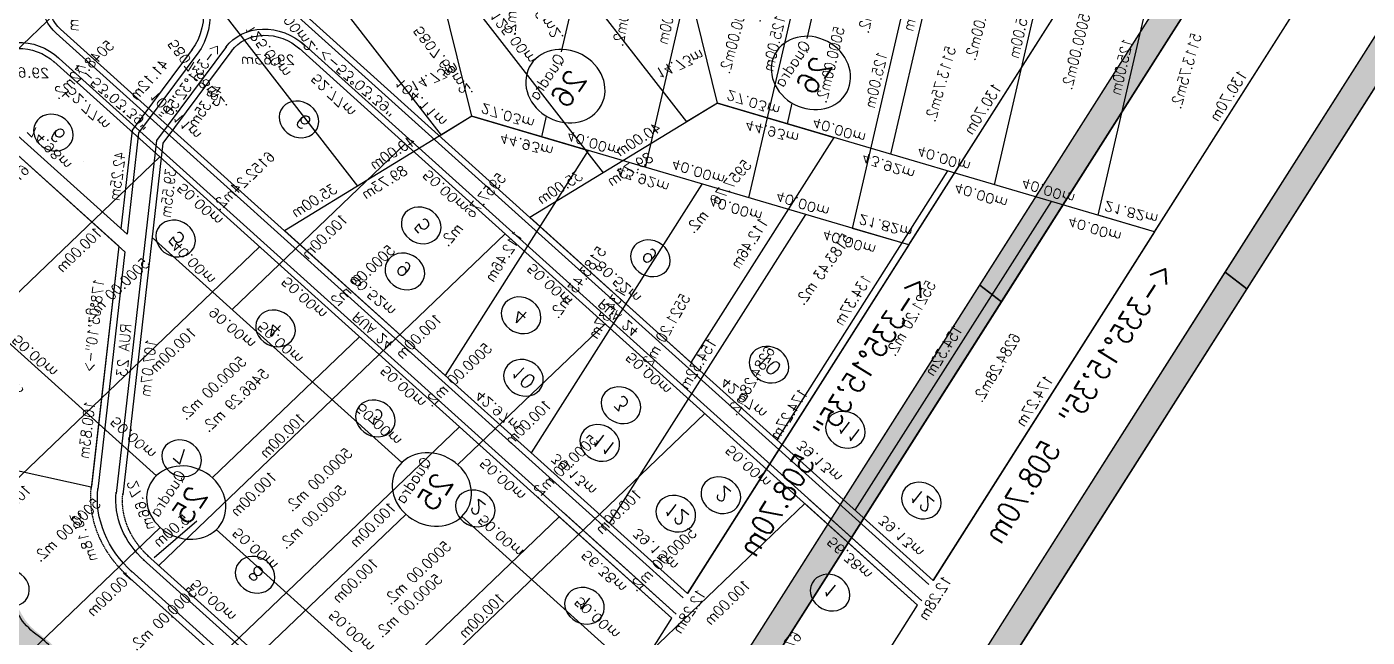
# Model space of a CAD drawing. Extents: x -23785941 to 8798891, y -8418521 to 21897894.
# Drawn here: x 3329127 to 3465230, y 4646825 to 4708806 of the extents above; entities that cross this region are included whole.
import ezdxf
from ezdxf.enums import TextEntityAlignment as Align

# ---------------------------------------------------------------- set-up
doc = ezdxf.new("R2010")
doc.units = 0
doc.header["$MEASUREMENT"] = 0
doc.header["$PDMODE"] = 34
doc.header["$PDSIZE"] = 1
doc.linetypes.add('DASHED', pattern=[0.75, 0.5, -0.25])
doc.layers.get('0').update_dxf_attribs({"linetype": 'CONTINUOUS'})
for name, color, linetype in [('CALCADA', 3, 'CONTINUOUS'), ('REG60_100', 2, 'CONTINUOUS'), ('RUA', 1, 'CONTINUOUS'), ('TER_POLI', 5, 'CONTINUOUS'), ('VIEWPORT', 7, 'CONTINUOUS')]:
    doc.layers.add(name, color=color, linetype=linetype)
doc.styles.add('1_5MM', font='romans.shx', dxfattribs={"height": 6})
doc.styles.add('1MM', font='romans.shx', dxfattribs={"height": 4})
doc.styles.add('2MM', font='romans.shx', dxfattribs={"height": 8})

# ---------------------------------------------------------------- blocks, each defined once
blk = doc.blocks.new('A$C3D774E76')
h = blk.add_hatch(color=140)
edge = h.paths.add_edge_path()
edge.add_spline(control_points=[(-23379.76, -3163.38), (-23379.13, -3165.01), (-23375.78, -3170.35), (-23370.86, -3168.96), (-23366.89, -3171.25), (-23362.95, -3173.17), (-23363.7, -3176.5), (-23359.79, -3177.06), (-23357.28, -3179.55), (-23352.83, -3180.96), (-23348.27, -3182.25), (-23344.46, -3186.03), (-23339.51, -3188.61), (-23334.05, -3191.31), (-23328.89, -3195.52), (-23329.58, -3201.26), (-23329.99, -3206.04), (-23330, -3212.72), (-23327.43, -3218.42), (-23324.77, -3224.02), (-23327.46, -3231.36), (-23340.28, -3236.9), (-23331.74, -3240.48), (-23330.07, -3248.6), (-23336.08, -3257.01), (-23338.14, -3267.91), (-23348.61, -3270.96), (-23345.5, -3278.33), (-23347.45, -3283.39), (-23350.28, -3289.03), (-23356.52, -3290.55), (-23357.7, -3297.54), (-23365.22, -3296.6), (-23369.94, -3293.51), (-23377.46, -3296.96), (-23379.96, -3306.52), (-23390.43, -3302.85), (-23399.06, -3300.64), (-23412.41, -3301.87), (-23425.28, -3300.3), (-23438.02, -3296.5), (-23450.37, -3297.79), (-23458.27, -3290.95), (-23467, -3284.59), (-23464.91, -3276.08), (-23463.04, -3270.12), (-23459.79, -3266.65), (-23457.38, -3258.68), (-23465.8, -3257.46), (-23463.39, -3249.06), (-23459.39, -3242.7), (-23466.47, -3237.71), (-23465.93, -3229.96), (-23468.51, -3223.68), (-23471.66, -3217.26), (-23478.88, -3214.45), (-23480.76, -3206.61), (-23487.88, -3199.12), (-23494.78, -3191.07), (-23499.51, -3181.82), (-23507.63, -3179.23), (-23508.36, -3169.18), (-23517.01, -3163.88), (-23516.35, -3155.35), (-23520.31, -3149.35), (-23526.54, -3143.4), (-23534.86, -3142.58), (-23544.06, -3139.27), (-23544.87, -3130.73), (-23548.82, -3124.4), (-23550.38, -3117.3), (-23551.37, -3110.77), (-23553.87, -3103.83), (-23556.95, -3094.5), (-23558.51, -3083.54), (-23568.24, -3075.36), (-23562.17, -3067.2), (-23564.42, -3058.53), (-23570.68, -3049.91), (-23564.38, -3043.19), (-23567.22, -3036.86), (-23573.93, -3035.97), (-23574.7, -3028.57), (-23577.11, -3022.14), (-23575.48, -3014.68), (-23581.31, -3009.79), (-23582.92, -3002.6), (-23584.6, -2994.16), (-23592.02, -2986.77), (-23593.88, -2978.65), (-23596.22, -2967.41), (-23586.99, -2968.71), (-23578.84, -2970.71), (-23571.39, -2970.11), (-23562.97, -2973.46), (-23556.29, -2975.3), (-23548.74, -2976.82), (-23545.05, -2980.69), (-23541.67, -2981.01), (-23536.2, -2980.38), (-23529.97, -2978.24), (-23519.32, -2975.67), (-23503.83, -2977.91), (-23503.38, -2993.15), (-23509.08, -2998.03), (-23517.46, -2996.19), (-23510.44, -3003.9), (-23505.48, -3008.78), (-23501.69, -3016.82), (-23506.15, -3022.58), (-23514.82, -3023.07), (-23503.51, -3028.45), (-23503.7, -3034.49), (-23499.17, -3038.36), (-23494.98, -3044.11), (-23492.8, -3051.57), (-23487.85, -3056.96), (-23481.31, -3057.27), (-23477.67, -3064.24), (-23471.04, -3068.4), (-23467.97, -3077.53), (-23464.24, -3085.19), (-23460.14, -3093.55), (-23454.23, -3100.74), (-23449.6, -3108.7), (-23442.11, -3113.5), (-23437.23, -3118.94), (-23432.02, -3123.79), (-23428.03, -3127.55), (-23425.25, -3132.23), (-23421.16, -3134.27), (-23416.99, -3138), (-23413.92, -3143.67), (-23406.82, -3145.2), (-23399.78, -3146.83), (-23391.86, -3149.14), (-23385.91, -3155.03), (-23386.63, -3161.01), (-23382.15, -3162.73), (-23379.76, -3163.38)], knot_values=[2.827558, 2.827558, 2.827558, 2.827558, 7.472447, 11.603699, 18.085095, 20.647327, 23.570406, 25.190742, 30.919643, 34.160341, 39.021401, 44.919988, 49.848226, 55.577127, 63.920291, 66.484452, 72.387845, 78.562948, 86.036527, 91.227192, 96.092865, 109.192449, 112.533069, 118.864332, 131.02854, 142.496908, 150.145328, 155.584279, 162.12227, 166.257204, 173.905639, 178.838302, 183.201793, 193.058242, 194.204546, 207.625867, 212.554105, 224.011914, 235.297733, 252.000847, 262.657276, 275.235361, 286.835798, 293.006819, 305.827801, 308.260662, 311.604107, 320.849756, 323.280299, 333.537111, 337.591847, 344.563473, 353.332681, 359.663905, 364.853496, 374.3374, 380.068936, 387.714183, 404.809251, 412.454497, 417.382735, 428.287169, 437.737739, 444.274297, 451.746777, 458.669715, 469.233164, 476.569697, 485.186635, 492.064492, 499.038307, 506.686741, 511.877407, 521.120312, 536.067453, 545.308179, 551.795776, 561.954738, 570.571675, 580.336739, 582.629328, 590.099117, 596.430341, 602.276484, 611.341413, 616.066711, 623.54029, 632.783195, 641.549173, 653.070476, 659.998424, 667.978984, 672.90723, 687.057012, 688.677374, 700.048758, 708.150516, 710.712748, 715.640986, 717.452921, 727.345493, 734.990712, 751.214483, 765.070361, 767.993383, 773.429257, 781.53381, 785.157703, 797.317768, 801.684273, 805.736549, 815.890242, 818.813264, 823.538562, 832.30454, 840.328665, 846.499686, 852.981083, 857.706381, 868.578083, 875.455958, 885.772708, 894.388564, 903.154514, 913.720814, 921.40755, 929.38811, 935.559111, 942.80692, 945.728915, 951.627513, 955.991004, 962.524396, 969.815947, 976.347878, 984.449637, 995.015909, 996.828927, 1001.915284, 1001.915284, 1001.915284, 1001.915284], degree=3, periodic=0)
h = blk.add_hatch(color=253)
edge = h.paths.add_edge_path()
edge.add_line((-23763.48, -3312.77), (-23775.71, -3313.68))
edge.add_line((-23775.71, -3313.68), (-23950.44, -3326.62))
edge.add_line((-23950.44, -3326.62), (-23948.48, -3336.5))
edge.add_line((-23948.48, -3336.5), (-23774.97, -3323.65))
edge.add_line((-23774.97, -3323.65), (-23762.74, -3322.75))
edge.add_line((-23762.74, -3322.75), (-23630.14, -3312.93))
edge.add_arc((-23629.03, -3327.88), 14.99, 88.0162, 94.2356, ccw=False)
edge.add_line((-23628.52, -3312.89), (-23625.18, -3303.02))
edge.add_arc((-23627.88, -3317.76), 14.99, 79.6439, 94.2356)
edge.add_line((-23628.98, -3302.81), (-23763.48, -3312.77))
blk.add_hatch(color=253).paths.add_polyline_path([(-24082.45, -3336.4), (-24127.75, -3339.75), (-24224.26, -3346.94), (-24223.35, -3352.9), (-24222.54, -3356.84), (-24127.01, -3349.73), (-24127.01, -3349.73), (-24081.71, -3346.37), (-23948.48, -3336.5), (-23950.44, -3326.62)])
for p, q in [((-23743.03, -2963.82), (-23863.62, -2555.01)), ((-23863.62, -2555.01), (-23743.9, -2960.9)), ((-23867.97, -2914.94), (-23772.05, -2886.65)), ((-23772.05, -2886.65), (-23749.98, -2961.5)), ((-23648.31, -2992.98), (-23617.69, -2894.66)), ((-23648.31, -2992.98), (-23617.79, -2894.98)), ((-23831.9, -2951.28), (-23789.99, -2945.43)), ((-23789.99, -2945.43), (-23750.84, -2958.57)), ((-23831.9, -2951.28), (-23831.49, -2951.22)), ((-23839.32, -2964.43), (-23791.13, -2957.7)), ((-23791.13, -2957.7), (-23651.6, -3004.55)), ((-23743.9, -2960.9), (-23648.02, -2993.08)), ((-23743.9, -2960.9), (-23648.6, -2992.89)), ((-23718.27, -3090.19), (-23753.64, -2970.29)), ((-23838.23, -3036.95), (-23853.25, -2986.04)), ((-23853.25, -2986.04), (-23853.16, -2986.34)), ((-23924.09, -2995.84), (-23865.99, -3106.51)), ((-23651.6, -3004.55), (-23652.13, -3004.37)), ((-23838.23, -3036.95), (-23742.32, -3008.66)), ((-23742.32, -3008.66), (-23838.23, -3036.95)), ((-23959.51, -3014.43), (-23901.41, -3125.1)), ((-23634.31, -3025.53), (-23656.3, -3033.17)), ((-23633.83, -3022.98), (-23633.67, -3023.53)), ((-23633.83, -3022.98), (-23633.67, -3023.53)), ((-23631.44, -3022.25), (-23631.28, -3022.82)), ((-23824.09, -3084.91), (-23632.26, -3028.32)), ((-23914.45, -3131.95), (-24012.39, -3056.72)), ((-23699.64, -3100.33), (-23618.12, -3076.28)), ((-23914.45, -3131.95), (-23835, -3090.24)), ((-23835.02, -3090.25), (-23812.24, -3167.48)), ((-23777.92, -3283.76), (-23835, -3090.24)), ((-23809.94, -3132.87), (-23728.41, -3108.82)), ((-23685.74, -3200.49), (-23709.78, -3118.96)), ((-23914.45, -3131.95), (-23901.41, -3125.1)), ((-23795.8, -3180.82), (-23603.97, -3124.24)), ((-23956.12, -3150.23), (-24042.34, -3130.72)), ((-23951.72, -3296.63), (-23914.45, -3131.95)), ((-23914.45, -3131.95), (-23924.37, -3175.77)), ((-23920.42, -3158.31), (-23929.05, -3156.36)), ((-23929.25, -3197.32), (-24051.16, -3169.74)), ((-23924.37, -3175.77), (-23812.24, -3167.48)), ((-23781.65, -3228.78), (-23569.79, -3166.29)), ((-23938.08, -3236.34), (-24059.99, -3208.75)), ((-23934.06, -3218.61), (-23800.06, -3208.7)), ((-23765.7, -3282.86), (-23781.65, -3228.78)), ((-23768.1, -3283.56), (-23784.05, -3229.49)), ((-23946.9, -3275.35), (-24068.82, -3247.77)), ((-23942.89, -3257.62), (-23788.99, -3246.23)), ((-23951.72, -3296.63), (-23946.9, -3275.35)), ((-23951.72, -3296.63), (-23946.9, -3275.35)), ((-23951.72, -3296.63), (-23946.9, -3275.35)), ((-23767.53, -3276.74), (-23767.5, -3276.74)), ((-23951.72, -3296.63), (-23777.92, -3283.76)), ((-23951.72, -3296.63), (-24082.06, -3306.29)), ((-23775.71, -3313.68), (-24082.45, -3336.4)), ((-23774.97, -3323.65), (-24081.71, -3346.37)), ((-24081.71, -3346.37), (-24127.01, -3349.73))]:
    blk.add_line(p, q)
at = {"color": 0}
for p, q in [((-23592.4, -3121.08), (-23622.35, -3019.48)), ((-23603.98, -3124.24), (-23633.83, -3022.98)), ((-23765.7, -3282.86), (-23838.23, -3036.95))]:
    blk.add_line(p, q, dxfattribs=at)
at = {"color": 5}
blk.add_line((-23622.67, -3272.26), (-23765.7, -3282.86), dxfattribs=at)
at = {"color": 253}
for p, q in [((-23763.48, -3312.77), (-23775.71, -3313.68)), ((-23762.74, -3322.75), (-23774.97, -3323.65))]:
    blk.add_line(p, q, dxfattribs=at)
blk.add_lwpolyline([(-23588.11, -2730.52), (-23816.66, -2541.15), (-23863.62, -2555.01), (-23743.9, -2960.9), (-23648.6, -2992.89, -0.001873), (-23648.31, -2992.98), (-23617.79, -2894.98), (-23504.49, -2829.52, 0.088982)], format="xyb", close=True)
blk.add_lwpolyline([(-23763.48, -3312.77), (-23775.71, -3313.68), (-23950.44, -3326.62), (-23948.48, -3336.5), (-23774.97, -3323.65), (-23762.74, -3322.75), (-23630.14, -3312.93, -0.027144), (-23628.52, -3312.89), (-23625.18, -3303.02, 0.063755), (-23628.98, -3302.81)], format="xyb", close=True, dxfattribs=at)
blk.add_lwpolyline([(-24082.45, -3336.4), (-24127.75, -3339.75), (-24224.26, -3346.94), (-24223.35, -3352.9), (-24222.54, -3356.84), (-24127.01, -3349.73), (-24127.01, -3349.73), (-24081.71, -3346.37), (-23948.48, -3336.5), (-23950.44, -3326.62)], close=True, dxfattribs=at)
for centre in [(-23826.57, -2998.07), (-23676.81, -3017.53), (-23810.82, -3056.05), (-23647.55, -3061.37), (-23796.67, -3104.01), (-23843.28, -3136.52), (-23782.53, -3151.96), (-23826.65, -3193.39), (-23768.38, -3199.92), (-23817.22, -3229.42), (-23753.24, -3252.19), (-23805.57, -3266.29)]:
    blk.add_circle(centre, 7.5)
at = {"color": 5}
for centre in [(-23714.03, -3104.57), (-23944.02, -3157.34)]:
    blk.add_circle(centre, 15, dxfattribs=at)
for centre, radius, start, end in [((-23835.5, -2922.49), 29.01, 196.4345, 277.9481), ((-23836.63, -2981.46), 17.24, 97.9481, 196.4345), ((-23878.85, -2986.38), 12.65, 16.4345, 117.7061), ((-23661.3, -3031.67), 40.81, 71.4426, 71.8718)]:
    blk.add_arc(centre, radius, start, end)
at = {"linetype": 'DASHED'}
for radius in [40.81, 28.81]:
    blk.add_arc((-23661.3, -3031.67), radius, 16.4257, 71.4426, dxfattribs=at)
at = {"start_tangent": (-0.807599, 0.589732)}
blk.add_spline([(-23378.63, -3161.33), (-23375.02, -3167.87), (-23370.95, -3168.53), (-23364.87, -3170.8), (-23362.88, -3172.41), (-23362.22, -3175.26), (-23360.7, -3175.83), (-23355.67, -3178.57), (-23352.64, -3179.71), (-23348.08, -3181.41), (-23343.34, -3184.92), (-23339.07, -3187.38), (-23334.04, -3190.13), (-23328.63, -3196.48), (-23328.73, -3199.04), (-23329.2, -3204.93), (-23328.91, -3211.09), (-23326.34, -3218.11), (-23324.73, -3223.05), (-23326.43, -3227.6), (-23335.25, -3237.3), (-23332.5, -3239.19), (-23330.41, -3245.17), (-23334.67, -3256.56), (-23340.16, -3266.63), (-23346.23, -3271.28), (-23345.66, -3276.69), (-23347.17, -3283.05), (-23349.35, -3286.57), (-23355.42, -3291.22), (-23357.88, -3295.5), (-23362.24, -3295.6), (-23371.92, -3293.71), (-23372.96, -3294.19), (-23382.53, -3303.6), (-23387.37, -3302.65), (-23398.56, -3300.2), (-23409.85, -3300.31), (-23426.44, -3298.43), (-23436.88, -3296.26), (-23449.4, -3295.04), (-23459.17, -3288.79), (-23463.63, -3284.52), (-23463.16, -3271.71), (-23462.31, -3269.43), (-23460.41, -3266.68), (-23459.56, -3257.47), (-23461.84, -3256.62), (-23461.47, -3246.37), (-23460.05, -3242.57), (-23463.94, -3236.79), (-23465.94, -3228.25), (-23468.03, -3222.27), (-23470.68, -3217.81), (-23477.89, -3211.65), (-23480.27, -3206.44), (-23484.92, -3200.37), (-23495.45, -3186.91), (-23500.1, -3180.84), (-23504.37, -3178.38), (-23509.4, -3168.7), (-23515.29, -3161.31), (-23516.34, -3154.85), (-23519.94, -3148.31), (-23525.16, -3143.76), (-23535.31, -3140.83), (-23541.86, -3137.52), (-23544.9, -3129.45), (-23547.74, -3123.19), (-23549.55, -3116.46), (-23551.07, -3108.96), (-23552.69, -3104.03), (-23555.44, -3095.21), (-23560.57, -3081.17), (-23565.41, -3073.3), (-23563.14, -3067.22), (-23564.57, -3057.16), (-23567.61, -3049.1), (-23564.96, -3039.7), (-23565.91, -3037.61), (-23572.17, -3033.54), (-23574.26, -3027.56), (-23575.59, -3021.87), (-23576.54, -3012.86), (-23579.49, -3009.16), (-23582.05, -3002.14), (-23584.81, -2993.32), (-23589.93, -2986.2), (-23593.64, -2975.3), (-23593.64, -2968.37), (-23585.67, -2967.88), (-23580.84, -2968.83), (-23566.8, -2970.61), (-23565.28, -2971.18), (-23554.37, -2974.39), (-23546.79, -2977.23), (-23544.79, -2978.84), (-23539.96, -2979.79), (-23538.16, -2979.59), (-23528.58, -2977.11), (-23521.09, -2975.59), (-23505.63, -2980.5), (-23505.62, -2994.36), (-23507.99, -2996.07), (-23513.39, -2996.65), (-23509.03, -3003.47), (-23506.56, -3006.13), (-23503.14, -3017.8), (-23506.08, -3021.03), (-23509.96, -3022.17), (-23503.32, -3029.85), (-23502.66, -3032.7), (-23499.71, -3036.39), (-23494.59, -3043.51), (-23491.27, -3050.81), (-23486.81, -3055.07), (-23480.73, -3057.35), (-23477.79, -3061.04), (-23470.39, -3069.01), (-23467.54, -3075.27), (-23463.27, -3084.66), (-23459.19, -3092.24), (-23454.06, -3099.35), (-23447.7, -3107.79), (-23441.73, -3112.63), (-23436.03, -3118.22), (-23431.57, -3122.48), (-23426.64, -3127.79), (-23424.93, -3130.16), (-23420.19, -3133.67), (-23416.96, -3136.61), (-23412.78, -3141.63), (-23405.95, -3144.19), (-23399.6, -3145.7), (-23392.01, -3148.53), (-23385.65, -3156.97), (-23385.46, -3158.78), (-23376.96, -3162.48), (-23377.15, -3162.41)], degree=3, dxfattribs=at)
for p in [(-23831.49, -2951.22), (-23839.32, -2964.43), (-23866.72, -2982.8), (-23853.25, -2986.04), (-23648.31, -2992.98), (-23651.6, -3004.55), (-23821.69, -3012.66), (-23622.16, -3020.13), (-23633.67, -3023.53)]:
    blk.add_point(p)
at = {"layer": 'CALCADA'}
for p, q in [((-23831.56, -2953.76), (-23790.23, -2947.99)), ((-23790.23, -2947.99), (-23749.98, -2961.5)), ((-23839.67, -2961.96), (-23790.89, -2955.15)), ((-23790.89, -2955.15), (-23650.8, -3002.18)), ((-23743.03, -2963.82), (-23648.82, -2995.45)), ((-23775.54, -3283.06), (-23864.32, -2982.09)), ((-23768.1, -3283.56), (-23855.95, -2985.72)), ((-23594.91, -3121.42), (-23624.75, -3020.21)), ((-23601.58, -3123.54), (-23631.44, -3022.25))]:
    blk.add_line(p, q, dxfattribs=at)
for centre, radius, start, end in [((-23835.5, -2922.49), 31.51, 196.4345, 277.9481), ((-23836.63, -2981.46), 19.74, 97.9481, 196.4345), ((-23878.85, -2986.38), 15.15, 16.4345, 117.7061), ((-23661.3, -3031.67), 38.31, 16.4257, 71.4426), ((-23661.3, -3031.67), 31.31, 16.4257, 71.4426)]:
    blk.add_arc(centre, radius, start, end, dxfattribs=at)
at = {"layer": 'TER_POLI'}
blk.add_line((-23777.92, -3283.76), (-24084.67, -3306.48), dxfattribs=at)
at = {"layer": 'VIEWPORT'}
blk.add_line((-23866.72, -2982.8), (-23835, -3090.24), dxfattribs=at)
at = {"color": 1, "style": '1MM'}
blk.add_text('<-53%%d03\'39"', height=4, rotation=284.7655, dxfattribs=at).set_placement((-23851.61, -3010.93), align=Align.MIDDLE)
at = {"char_height": 6, "attachment_point": 1, "style": '1_5MM'}
for s, insert, width, rotation in [('6', (-23824.26, -2997.01), 5.593, 286.3917), ('7', (-23675.4, -3014.14), 6.792, 285.6796), ('5', (-23808.94, -3053.41), 7.191, 294.5228), ('8', (-23645.83, -3058.67), 8.789, 284.6169), ('4', (-23793.86, -3100.88), 6.792, 287.5661), ('9', (-23841.78, -3132.99), 7.591, 288.6173), ('3', (-23781.03, -3148.82), 6.392, 288.0872), ('2', (-23766.68, -3197.82), 6.392, 281.837), ('11', (-23815.41, -3226.08), 2.438, 281.2166), ('1', (-23751.8, -3249.17), 7.191, 283.0257), ('12', (-23803.63, -3261.48), 3.251, 281.9897)]:
    blk.add_mtext(s, dxfattribs=dict(at, insert=insert, width=width, rotation=rotation))
at = {"color": 1, "char_height": 4, "attachment_point": 1, "rotation": 5.0339, "style": '1MM'}
for insert in [(-23724.93, -3095.87), (-23954.92, -3148.63)]:
    blk.add_mtext('Quadra', dxfattribs=dict(at, insert=insert))
at = {"color": 1, "char_height": 8, "width": 20.682, "attachment_point": 1, "rotation": 5.0339, "style": '2MM'}
for s, insert in [('25', (-23722.06, -3102.65)), ('26', (-23952.05, -3155.41))]:
    blk.add_mtext(s, dxfattribs=dict(at, insert=insert))
at = {"insert": (-23825.41, -3188.02), "char_height": 6, "attachment_point": 1, "rotation": 287.6131, "style": '1_5MM'}
blk.add_mtext('10', dxfattribs=at)
at = {"layer": 'REG60_100', "style": '1MM'}
for s, rotation, p in [('5048.72m2.', 16.9338, (-23801.9, -2921.98)), ('6152.24m2.', 16.9338, (-23791.75, -2993.51)), ('5807.68m2.', 297.5403, (-23879.21, -3036.64)), ('5466.29 m2.', 16.9338, (-23708.01, -3028.2)), ('5000.00m2.', 297.5403, (-23917.86, -3056.69)), ('5000.00 m2.', 16.9338, (-23778.85, -3048.28)), ('5000.00 m2.', 16.9338, (-23679.43, -3073.3)), ('5000.00 m2.', 16.9338, (-23761.06, -3096.63)), ('5000.00 m2.', 16.9338, (-23665, -3119.81)), ('6699.90 m2.', 338.1947, (-23969.88, -3126.9)), ('5000.00 m2.', 16.9338, (-23747.45, -3146.88)), (' 5957.76  m2.', 11.4284, (-23880.39, -3151.64)), ('5000.00m2.', 345.5805, (-23985.97, -3166.56)), ('5000.00 m2.', 16.9338, (-23731.88, -3194.98)), ('5183.43 m2.', 7.2011, (-23872.61, -3198.04)), ('5000.00m2.', 348.8537, (-23996.66, -3206.97)), (' 5521.20 m2.', 1.9145, (-23873.02, -3235)), ('5000.00m2.', 347.9684, (-24004.62, -3243.26)), ('6719.00m2.', 12.8136, (-23715.08, -3248.36)), (' 6284.28m2.', 2.8801, (-23871.29, -3271.48)), (' 5113.75m2.', 349.6698, (-24020.12, -3282.31))]:
    blk.add_text(s, height=4, rotation=rotation, dxfattribs=at).set_placement(p, align=Align.BOTTOM_CENTER)
for s, rotation, p in [('74.98m', 289.7362, (-23767.07, -2921.57)), ('41.12m', 13.4966, (-23812.38, -2942.32)), ('42.25m', 342.3998, (-23769.73, -2948.38)), ('48.35m', 6.8966, (-23813.61, -2965.07)), ('39.55m', 341.4426, (-23773.33, -2967.9)), ('29.63m', 60.2879, (-23843.05, -2977.8)), ('33.84m', 334.8054, (-23877.47, -2982.95)), ('100.83m', 341.4426, (-23668.77, -2981.72)), ('40.00m', 290.2522, (-23752.24, -2988.09)), ('107.07m', 341.4426, (-23704, -2991.17)), ('39.18m', 315.3677, (-23628.01, -2999.08)), ('52.77m', 289.106, (-23842.25, -3005.25)), ('90.00m', 284.585, (-23735.38, -3011.92)), ('27.66m', 315.3677, (-23650.98, -3012.33)), ('50.00m', 286.9587, (-23739.28, -3030.12)), ('104.11m', 287.3902, (-23856.77, -3035.03)), ('100.00m', 16.4345, (-23788, -3026.46)), ('5.00m', 20.4359, (-23647.92, -3026.47)), ('125.00m', 296.4763, (-23898.9, -3054.18)), ('100.00m', 16.4345, (-23677.83, -3047.12)), ('50.00m', 286.9587, (-23629.71, -3052.17)), ('50.00m', 286.9587, (-23828.35, -3058.23)), ('100.00m', 16.4345, (-23769.05, -3074.2)), ('50.00m', 286.9587, (-23727.87, -3076.23)), ('35.00m', 27.6959, (-23852.35, -3094.83)), ('100.00m', 16.4345, (-23665.28, -3095.15)), ('50.00m', 286.9587, (-23813.68, -3108.26)), ('14.73m', 215.134, (-23921.52, -3112.87)), ('40.00m', 27.6962, (-23885.56, -3112.26)), ('89.73m', 27.6962, (-23872.87, -3114.64)), ('80.52m', 286.4345, (-23828.15, -3130.14)), ('100.00m', 16.4345, (-23758.28, -3124.63)), ('50.00m', 286.9587, (-23710.09, -3135.06)), ('27.03m', 258.6128, (-23921.58, -3143.53)), ('44.93m', 255.6995, (-23914.44, -3154.52)), ('50.00m', 286.9587, (-23799.72, -3155.66)), ('112.46m', 4.2284, (-23868.49, -3166.2)), ('40.00m', 258.889, (-23928.04, -3176.2)), ('100.00m', 16.4345, (-23742.49, -3169.28)), ('125.00m', 347.2506, (-23990.32, -3179.04)), ('50.00m', 286.9587, (-23698.15, -3180.53)), ('42.97m', 284.7483, (-23809.18, -3190.8)), ('43.92m', 260.6189, (-23924.29, -3198.34)), ('50.00m', 286.9587, (-23784.48, -3204)), ('40.00m', 258.889, (-23937.85, -3215.25)), ('134.37m', 4.2284, (-23867.36, -3209.66)), ('125.00m', 347.2506, (-24000.81, -3218.18)), ('39.13m', 286.4331, (-23800.26, -3226.33)), ('100.00m', 16.4345, (-23729.79, -3220.33)), ('40.00m', 258.889, (-23931.4, -3233.68)), ('56.38m', 287.7997, (-23769.88, -3252.75)), ('40.00m', 258.889, (-23946.24, -3254.82)), ('154.32m', 4.2326, (-23866.23, -3247.94)), ('125.00m', 347.2506, (-24006.98, -3257.66)), ('39.13m', 286.4331, (-23788.2, -3265.82)), ('40.00m', 258.889, (-23941.03, -3276.53)), ('21.82m', 255.4575, (-23954.28, -3285.64)), ('174.27m', 4.2356, (-23865.11, -3286.21)), ('12.28m', 4.2356, (-23771.78, -3287.29)), ('130.70m', 4.2356, (-24017.18, -3297.47))]:
    blk.add_text(s, height=4, rotation=rotation, dxfattribs=at).set_placement(p, align=Align.MIDDLE)
at = {"layer": 'RUA'}
for s, height, rotation, style, p in [('<-331%%d32\'50"', 4, 7.9481, '1MM', (-23819.51, -2956.07)), ('178%%d03\'10"->', 4, 341.4431, '1MM', (-23709.24, -2966.2)), ('<-335%%d15\'35"  508.70m', 8, 4.2356, '2MM', (-23873.09, -3300.85))]:
    blk.add_text(s, height=height, rotation=rotation, dxfattribs=dict(at, style=style)).set_placement(p, align=Align.MIDDLE)
at = {"layer": 'RUA', "char_height": 4, "width": 808.839, "attachment_point": 1, "style": '1_5MM'}
for s, insert, rotation in [('RUA 23', (-23715.57, -2974.62), 339.944), ('RUA 24', (-23815.35, -3127.15), 286.5586)]:
    blk.add_mtext(s, dxfattribs=dict(at, insert=insert, rotation=rotation))

msp = doc.modelspace()

# ---------------------------------------------------------------- block references
at = {"linetype": 'Continuous', "xscale": 240.4782668173248, "yscale": -275.6364145158877, "zscale": 240.4782668173248, "rotation": 242.429606072689}
for p in [(-27732, 2762), (-52668, 1427)]:
    msp.add_blockref('A$C3D774E76', p, dxfattribs=at)

doc.saveas('drawing.dxf')
